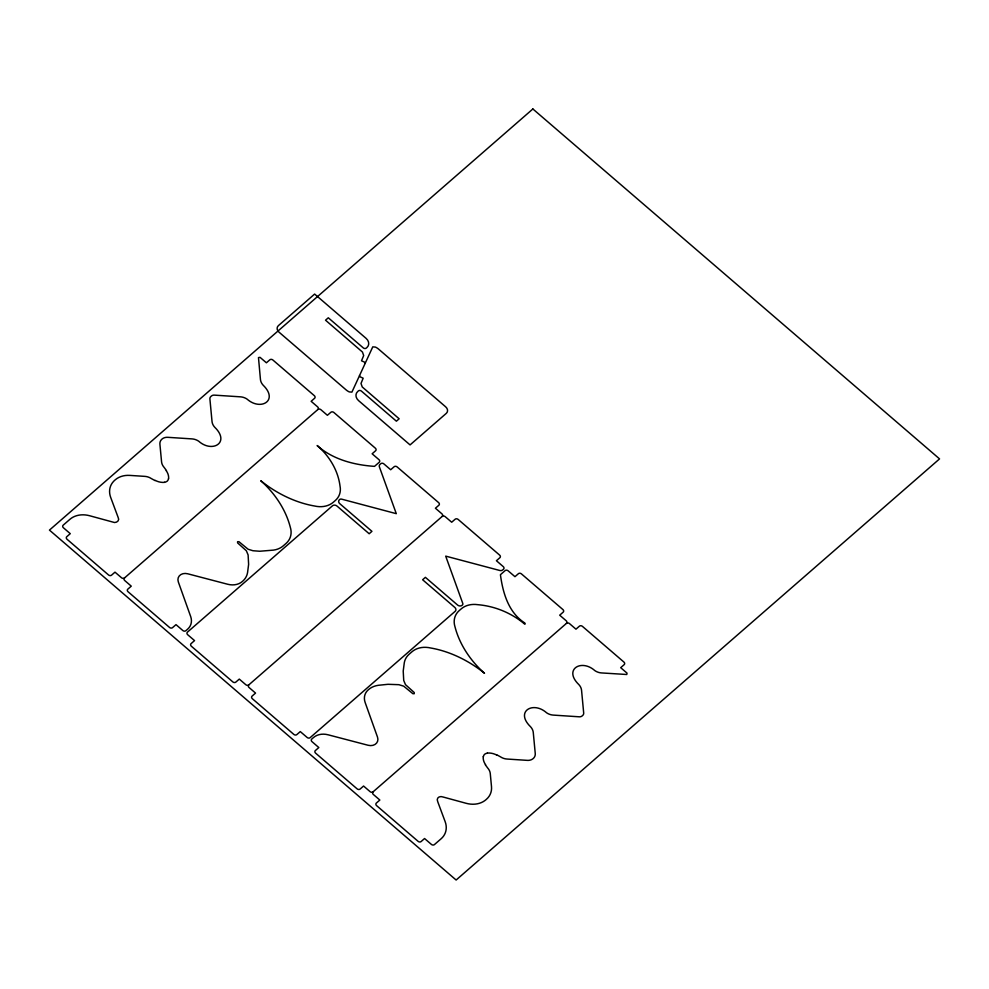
<?xml version="1.0" encoding="UTF-8"?>
<svg xmlns="http://www.w3.org/2000/svg" width="989" height="989" viewBox="0 0 989 989"><rect width="100%" height="100%" fill="white"/><g stroke="black" fill="none" stroke-linecap="round" stroke-linejoin="round"><path stroke-width="1.48" d="M359.526 375.597L359.984 376.76L363.161 378.206L361.01 383.448L362.234 386.959L399.16 418.792L396.391 421.19L361.418 391.1A2.201 1.768 23.5 0 0 358.414 390.902L357.721 391.508A7.689 6.206 23.5 0 0 358.574 400.619L410.064 444.914L446.299 413.353A5.489 4.426 23.5 0 0 445.68 406.85L378.577 349.105A10.978 8.864 23.5 0 0 375.375 347.077L372.766 346.867L351.911 392.126L349.302 391.916A10.978 8.864 23.5 0 1 346.113 389.889L278.997 332.143A5.489 4.426 23.5 0 1 278.391 325.641L314.626 294.067L366.103 338.374A7.689 6.206 23.5 0 1 366.968 347.485L366.276 348.091A2.201 1.768 23.5 0 1 363.272 347.893L328.299 317.79L325.529 320.201L362.444 352.035L363.68 355.546L361.517 360.787L364.706 362.234L365.151 363.396M124.515 577.947L317.889 409.495A2.201 1.768 23.5 0 1 320.893 409.693L327.396 415.293L330.858 412.289A2.201 1.768 23.5 0 1 333.862 412.475L375.338 448.178A2.201 1.768 23.5 0 1 375.585 450.774L372.136 453.79L378.972 459.662A2.201 1.768 23.5 0 1 379.22 462.271L374.51 466.363C353.691 464.966 332.428 459.242 317.135 445.52C328.756 455.373 338.028 469.886 340.043 486.192A21.956 17.715 23.5 0 1 335.296 500.533L333.342 502.227A21.956 17.715 23.5 0 1 314.589 506.009C294.771 502.585 275.708 492.843 260.762 480.728C274.077 492.485 285.598 508.89 290.284 527.174A21.956 17.715 23.5 0 1 286.044 543.431L283.237 545.879A21.956 17.715 23.5 0 1 273.52 550.119L259.724 551.244L252.949 550.737L248.115 549.241L238.942 541.7L237.595 541.712L237.583 542.874L246.348 550.774L248.115 554.953L248.622 564.373L247.534 572.755A21.956 17.715 23.5 0 1 242.688 581.198L242.28 581.557A16.467 13.29 23.5 0 1 227.73 584.264L187.7 573.781A8.777 7.084 23.5 0 0 178.329 581.952L190.679 616.543A16.467 13.29 23.5 0 1 187.638 629.165L185.845 630.722A2.201 1.768 23.5 0 1 182.829 630.525L176.005 624.64L172.543 627.644A2.201 1.768 23.5 0 1 169.539 627.459L128.063 591.756A2.201 1.768 23.5 0 1 127.816 589.16L131.265 586.156L124.762 580.555A2.201 1.768 23.5 0 1 124.515 577.947A2.201 1.768 23.5 0 1 121.511 577.749L114.996 572.149L111.547 575.165A2.201 1.768 23.5 0 1 108.543 574.968L67.054 539.277A2.201 1.768 23.5 0 1 66.807 536.668L70.268 533.664L63.432 527.78A2.201 1.768 23.5 0 1 63.185 525.171L69.959 519.274A21.956 17.715 23.5 0 1 89.628 515.739L112.561 521.994C115.762 523.774 120.349 520.795 118.087 517.296L110.681 497.405A21.956 17.715 23.5 0 1 113.611 481.346A34.504 27.84 23.5 0 1 115.268 479.801A21.956 17.715 23.5 0 1 129.794 475.4L144.876 476.377A10.978 8.864 23.5 0 1 151.317 478.565L155.001 480.58M248.795 684.895L442.17 516.443A2.201 1.768 23.5 0 1 445.174 516.641L451.689 522.229L455.138 519.225A2.201 1.768 23.5 0 1 458.142 519.423L499.63 555.113A2.201 1.768 23.5 0 1 499.865 557.722L496.416 560.726L503.253 566.61A2.201 1.768 23.5 0 1 503.5 569.207L502.672 569.936A3.288 2.658 23.5 0 1 499.729 570.468L445.693 556.127L462.753 603.352A2.201 1.768 23.5 0 1 462.358 605.045L462.061 605.305A3.288 2.658 23.5 0 1 457.548 605.008L425.394 577.341L422.624 579.752L454.792 607.419A3.288 2.658 23.5 0 1 455.15 611.326L310.126 737.658A2.201 1.768 23.5 0 1 307.122 737.46L300.285 731.588L296.836 734.592A2.201 1.768 23.5 0 1 293.82 734.394L252.343 698.704A2.201 1.768 23.5 0 1 252.096 696.095L255.545 693.091L249.043 687.491A2.201 1.768 23.5 0 1 248.795 684.895A2.201 1.768 23.5 0 1 245.791 684.697L239.289 679.097L235.827 682.101A2.201 1.768 23.5 0 1 232.823 681.903L191.347 646.213A2.201 1.768 23.5 0 1 191.1 643.616L194.549 640.6L187.712 634.728A2.201 1.768 23.5 0 1 187.465 632.119L332.502 505.787A3.288 2.658 23.5 0 1 337.014 506.071L369.169 533.751L371.926 531.34L339.771 503.673A3.288 2.658 23.5 0 1 339.4 499.766L339.697 499.507A2.201 1.768 23.5 0 1 341.65 499.148L396.292 513.662L379.405 466.932A3.288 2.658 23.5 0 1 380.011 464.397L380.839 463.668A2.201 1.768 23.5 0 1 383.843 463.866L390.68 469.75L394.141 466.734A2.201 1.768 23.5 0 1 397.145 466.932L438.622 502.622A2.201 1.768 23.5 0 1 438.869 505.231L435.42 508.235L441.922 513.835A2.201 1.768 23.5 0 1 442.17 516.443M566.45 623.379A2.201 1.768 23.5 0 0 566.202 620.783L559.7 615.183L563.149 612.179A2.201 1.768 23.5 0 0 562.914 609.57L521.426 573.88A2.201 1.768 23.5 0 0 518.421 573.682L514.972 576.686L508.136 570.814A2.201 1.768 23.5 0 0 505.119 570.616L500.422 574.708C502.857 592.819 508.433 612.463 524.726 622.959C525.11 623.255 525.258 623.911 524.85 624.257C512.042 613.316 495.304 606.158 477.736 604.675A21.956 17.715 23.5 0 0 461.208 608.878L459.255 610.572A21.956 17.715 23.5 0 0 455.002 626.828C459.7 645.125 471.209 661.53 484.523 673.274C469.577 661.159 450.527 651.417 430.697 647.993A21.956 17.715 23.5 0 0 411.956 651.776L409.149 654.224A21.956 17.715 23.5 0 0 404.303 662.667L403.215 671.049L403.722 680.469L405.49 684.648L414.255 692.547L414.243 693.709L412.895 693.722L403.722 686.181L398.876 684.685L387.997 684.301L378.317 685.303A21.956 17.715 23.5 0 0 368.6 689.543L368.192 689.902A16.467 13.29 23.5 0 0 365.151 702.511L377.501 737.102A8.777 7.084 23.5 0 1 368.131 745.273L328.088 734.79A16.467 13.29 23.5 0 0 313.55 737.497L311.758 739.067A2.201 1.768 23.5 0 0 312.005 741.663L318.829 747.548L315.38 750.552A2.201 1.768 23.5 0 0 315.627 753.161L357.103 788.851A2.201 1.768 23.5 0 0 360.12 789.049L363.569 786.032L370.071 791.633A2.201 1.768 23.5 0 0 373.088 791.83L566.45 623.379A2.201 1.768 23.5 0 1 569.466 623.577L575.969 629.177L579.418 626.173A2.201 1.768 23.5 0 1 582.434 626.371L623.911 662.061A2.201 1.768 23.5 0 1 624.158 664.657L620.696 667.674L627.051 673.138L626.779 674.498L601.485 672.928A10.978 8.864 23.5 0 1 594.859 670.629C581.371 658.563 563.186 669.429 578.849 684.598A10.978 8.864 23.5 0 1 581.557 690.322L583.683 712.921A4.389 3.548 23.5 0 1 582.682 715.443L582.138 715.925A4.389 3.548 23.5 0 1 579.233 716.802L553.222 715.096A10.978 8.864 23.5 0 1 546.596 712.797C533.059 700.731 514.812 711.487 530.561 726.767A10.978 8.864 23.5 0 1 533.269 732.49L535.247 753.47A8.777 7.084 23.5 0 1 533.244 758.514L533.133 758.6A8.777 7.084 23.5 0 1 527.322 760.368L506.961 759.033A10.966 8.852 23.5 0 1 500.521 756.857L496.837 754.842M166.473 470.579L164.137 467.401A10.966 8.852 23.5 0 1 161.566 461.838L159.909 444.222A8.777 7.084 23.5 0 1 161.912 439.178L162.011 439.079A8.777 7.084 23.5 0 1 167.833 437.323L192.076 438.906A10.978 8.864 23.5 0 1 198.702 441.218C212.264 453.296 230.561 442.627 214.737 427.248A10.978 8.864 23.5 0 1 212.029 421.512L209.903 399.012A4.389 3.548 23.5 0 1 210.904 396.49L211.461 396.008A4.389 3.548 23.5 0 1 214.366 395.13L240.475 396.836A10.978 8.864 23.5 0 1 247.114 399.148C260.651 411.201 278.923 400.545 263.148 385.191A10.978 8.864 23.5 0 1 260.441 379.467L258.475 357.585L260.045 357.338L266.4 362.802L269.849 359.798A2.201 1.768 23.5 0 1 272.865 359.996L314.341 395.687A2.201 1.768 23.5 0 1 314.589 398.283L311.139 401.299L317.642 406.899A2.201 1.768 23.5 0 1 317.889 409.495M485.352 764.843L487.701 768.02A10.978 8.864 23.5 0 1 490.272 773.583L491.496 786.626A21.956 17.715 23.5 0 1 486.489 799.236A34.504 27.84 23.5 0 1 484.734 800.682A21.956 17.715 23.5 0 1 466.202 803.315L443.27 797.06C439.487 795.44 435.803 798.049 437.781 801.832L445.149 821.649A21.956 17.715 23.5 0 1 441.181 838.709L434.406 844.606A2.201 1.768 23.5 0 1 431.402 844.408L424.565 838.524L421.116 841.54A2.201 1.768 23.5 0 1 418.112 841.342L376.624 805.652A2.201 1.768 23.5 0 1 376.376 803.043L379.838 800.039L373.323 794.439A2.201 1.768 23.5 0 1 373.088 791.83M166.226 470.69A14.489 11.695 23.5 0 1 168.612 478.787M168.439 478.75A6.367 5.143 23.5 0 1 167.141 481.198A6.453 5.205 23.5 0 1 164.446 482.236M164.495 482.372A14.402 11.621 23.5 0 1 155.137 480.357M487.342 753.049A14.489 11.695 23.5 0 1 496.701 755.052M487.392 753.185A6.367 5.143 23.5 0 0 484.573 754.335A6.453 5.205 23.5 0 0 483.386 756.672M485.611 764.732A14.402 11.621 23.5 0 1 483.225 756.634M532.873 108.975L49.45 530.104L456.127 880.025L939.55 458.896L532.873 108.975"/></g></svg>
